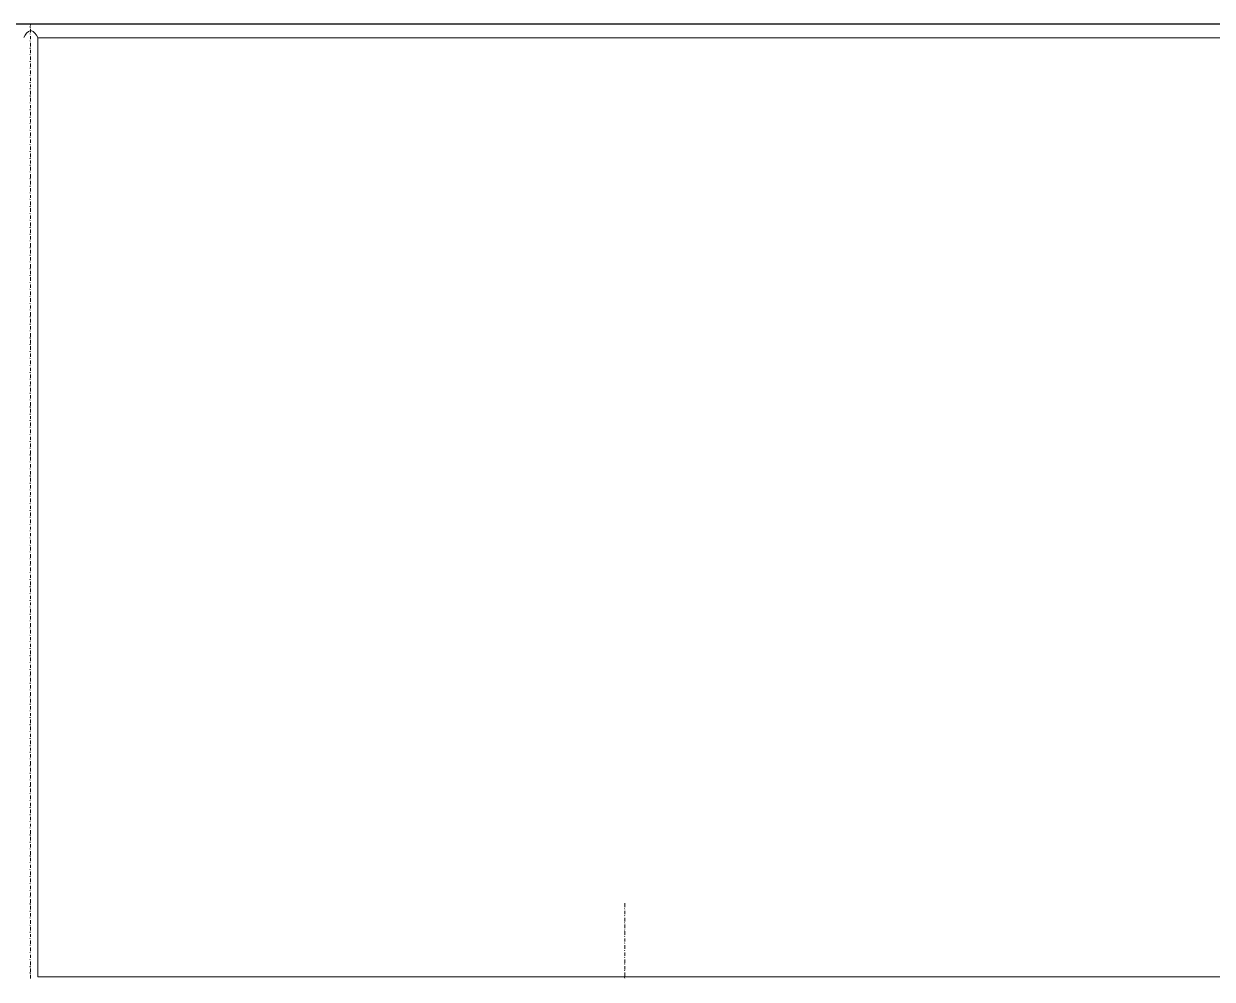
# Model space of a CAD drawing. Header units: millimetres. Extents: x 2928 to 3112, y 1220 to 1280.
# Drawn here: x 3067.919 to 3072.221, y 1236.898 to 1240.358 of the extents above; entities that cross this region are included whole.
import ezdxf

# ---------------------------------------------------------------- set-up
doc = ezdxf.new("R2010")
doc.units = ezdxf.units.MM

msp = doc.modelspace()

# ---------------------------------------------------------------- linework, layer by layer
at = {"color": 7, "linetype": 'Continuous', "lineweight": -2, "true_color": 0x000007}
msp.add_lwpolyline([(3098.42618, 1234.8053), (3098.42618, 1240.35609), (3056.66629, 1240.35609), (3056.66629, 1234.8053)], dxfattribs=at)
at = {"color": 252, "linetype": 'Continuous', "lineweight": 13, "true_color": 0x989898}
for points in [[(3067.94318, 1240.34451), (3067.94152, 1240.34782), (3067.94152, 1240.34782)], [(3067.94318, 1240.3197), (3067.94152, 1240.32135), (3067.94152, 1240.32135)], [(3067.94318, 1240.35112), (3067.94318, 1240.35774), (3067.94318, 1240.35774)], [(3067.94318, 1240.32632), (3067.94318, 1240.33955), (3067.94318, 1240.33955)], [(3067.94318, 1240.29489), (3067.94152, 1240.29654), (3067.94152, 1240.29654)], [(3067.94318, 1240.30151), (3067.94318, 1240.31308), (3067.94318, 1240.31308)], [(3067.94318, 1240.27504), (3067.94318, 1240.28827), (3067.94318, 1240.28827)], [(3067.94318, 1240.26843), (3067.94152, 1240.27008), (3067.94152, 1240.27008)], [(3067.94318, 1240.24527), (3067.94152, 1240.24692), (3067.94152, 1240.24692)], [(3067.94318, 1240.25189), (3067.94318, 1240.26346), (3067.94318, 1240.26346)], [(3067.94318, 1240.22708), (3067.94318, 1240.23865), (3067.94318, 1240.23865)], [(3067.94318, 1240.22046), (3067.94152, 1240.22211), (3067.94152, 1240.22211)], [(3067.94318, 1240.19565), (3067.94152, 1240.1973), (3067.94152, 1240.1973)], [(3067.94318, 1240.20061), (3067.94318, 1240.21384), (3067.94318, 1240.21384)], [(3067.94318, 1240.1758), (3067.94318, 1240.18903), (3067.94318, 1240.18903)], [(3067.94318, 1240.16919), (3067.94152, 1240.17084), (3067.94152, 1240.17084)], [(3067.94318, 1240.14438), (3067.94152, 1240.14603), (3067.94152, 1240.14603)], [(3067.94318, 1240.15099), (3067.94318, 1240.16257), (3067.94318, 1240.16257)], [(3067.94318, 1240.12122), (3067.94152, 1240.12287), (3067.94152, 1240.12287)], [(3067.94318, 1240.12784), (3067.94318, 1240.13776), (3067.94318, 1240.13776)], [(3067.94318, 1240.10137), (3067.94318, 1240.1146), (3067.94318, 1240.1146)], [(3067.94318, 1240.09476), (3067.94152, 1240.09806), (3067.94152, 1240.09806)], [(3067.94318, 1240.06995), (3067.94152, 1240.0716), (3067.94152, 1240.0716)], [(3067.94318, 1240.07656), (3067.94318, 1240.08979), (3067.94318, 1240.08979)], [(3067.94318, 1240.05175), (3067.94318, 1240.06333), (3067.94318, 1240.06333)], [(3067.94318, 1240.04514), (3067.94152, 1240.04679), (3067.94152, 1240.04679)], [(3067.94318, 1240.01867), (3067.94152, 1240.02033), (3067.94152, 1240.02033)], [(3067.94318, 1240.02529), (3067.94318, 1240.03852), (3067.94318, 1240.03852)], [(3067.94318, 1239.99552), (3067.94152, 1239.99717), (3067.94152, 1239.99717)], [(3067.94318, 1239.97071), (3067.94152, 1239.97236), (3067.94152, 1239.97236)], [(3067.94318, 1240.00048), (3067.94318, 1240.01206), (3067.94318, 1240.01206)], [(3067.94318, 1239.97732), (3067.94318, 1239.9889), (3067.94318, 1239.9889)], [(3067.94318, 1239.9459), (3067.94152, 1239.94755), (3067.94152, 1239.94755)], [(3067.94318, 1239.95086), (3067.94318, 1239.96409), (3067.94318, 1239.96409)], [(3067.94318, 1239.92605), (3067.94318, 1239.93928), (3067.94318, 1239.93928)], [(3067.94318, 1239.91943), (3067.94152, 1239.92109), (3067.94152, 1239.92109)], [(3067.94318, 1239.89462), (3067.94152, 1239.89628), (3067.94152, 1239.89628)], [(3067.94318, 1239.90124), (3067.94318, 1239.91282), (3067.94318, 1239.91282)], [(3067.94318, 1239.87478), (3067.94318, 1239.88801), (3067.94318, 1239.88801)], [(3067.94318, 1239.86816), (3067.94152, 1239.87147), (3067.94152, 1239.87147)], [(3067.94318, 1239.845), (3067.94152, 1239.84666), (3067.94152, 1239.84666)], [(3067.94318, 1239.85162), (3067.94318, 1239.8632), (3067.94318, 1239.8632)], [(3067.94318, 1239.82019), (3067.94152, 1239.82185), (3067.94152, 1239.82185)], [(3067.94318, 1239.82681), (3067.94318, 1239.84004), (3067.94318, 1239.84004)], [(3067.94318, 1239.80035), (3067.94318, 1239.81358), (3067.94318, 1239.81358)], [(3067.94318, 1239.79538), (3067.94152, 1239.79704), (3067.94152, 1239.79704)], [(3067.94318, 1239.76892), (3067.94152, 1239.77057), (3067.94152, 1239.77057)], [(3067.94318, 1239.77554), (3067.94318, 1239.78877), (3067.94318, 1239.78877)], [(3067.94318, 1239.75073), (3067.94318, 1239.7623), (3067.94318, 1239.7623)], [(3067.94318, 1239.74411), (3067.94152, 1239.74577), (3067.94152, 1239.74577)], [(3067.94318, 1239.72096), (3067.94152, 1239.72261), (3067.94152, 1239.72261)], [(3067.94318, 1239.72757), (3067.94318, 1239.7375), (3067.94318, 1239.7375)], [(3067.94318, 1239.70111), (3067.94318, 1239.71434), (3067.94318, 1239.71434)], [(3067.94318, 1239.69449), (3067.94152, 1239.6978), (3067.94152, 1239.6978)], [(3067.94318, 1239.66968), (3067.94152, 1239.67134), (3067.94152, 1239.67134)], [(3067.94318, 1239.6763), (3067.94318, 1239.68953), (3067.94318, 1239.68953)], [(3067.94318, 1239.64487), (3067.94152, 1239.64653), (3067.94152, 1239.64653)], [(3067.94318, 1239.65149), (3067.94318, 1239.66307), (3067.94318, 1239.66307)], [(3067.94318, 1239.62502), (3067.94318, 1239.63826), (3067.94318, 1239.63826)], [(3067.94318, 1239.61841), (3067.94152, 1239.62172), (3067.94152, 1239.62172)], [(3067.94318, 1239.59525), (3067.94152, 1239.59691), (3067.94152, 1239.59691)], [(3067.94318, 1239.60021), (3067.94318, 1239.61345), (3067.94318, 1239.61345)], [(3067.94318, 1239.57706), (3067.94318, 1239.58864), (3067.94318, 1239.58864)], [(3067.94318, 1239.57044), (3067.94152, 1239.5721), (3067.94152, 1239.5721)], [(3067.94318, 1239.54563), (3067.94152, 1239.54729), (3067.94152, 1239.54729)], [(3067.94318, 1239.55059), (3067.94318, 1239.56383), (3067.94318, 1239.56383)], [(3067.94318, 1239.51917), (3067.94152, 1239.52082), (3067.94152, 1239.52082)], [(3067.94318, 1239.52578), (3067.94318, 1239.53902), (3067.94318, 1239.53902)], [(3067.94318, 1239.50097), (3067.94318, 1239.51255), (3067.94318, 1239.51255)], [(3067.94318, 1239.49436), (3067.94152, 1239.49601), (3067.94152, 1239.49601)], [(3067.94318, 1239.46955), (3067.94152, 1239.4712), (3067.94152, 1239.4712)], [(3067.94318, 1239.47451), (3067.94318, 1239.48774), (3067.94318, 1239.48774)], [(3067.94318, 1239.45136), (3067.94318, 1239.46293), (3067.94318, 1239.46293)], [(3067.94318, 1239.44474), (3067.94152, 1239.44805), (3067.94152, 1239.44805)], [(3067.94318, 1239.41993), (3067.94152, 1239.42158), (3067.94152, 1239.42158)], [(3067.94318, 1239.42655), (3067.94318, 1239.43978), (3067.94318, 1239.43978)], [(3067.94318, 1239.40174), (3067.94318, 1239.41331), (3067.94318, 1239.41331)], [(3067.94318, 1239.39512), (3067.94152, 1239.39677), (3067.94152, 1239.39677)], [(3067.94318, 1239.36866), (3067.94152, 1239.37031), (3067.94152, 1239.37031)], [(3067.94318, 1239.37527), (3067.94318, 1239.3885), (3067.94318, 1239.3885)], [(3067.94318, 1239.34385), (3067.94152, 1239.3455), (3067.94152, 1239.3455)], [(3067.94318, 1239.35046), (3067.94318, 1239.36369), (3067.94318, 1239.36369)], [(3067.94318, 1239.32731), (3067.94318, 1239.33723), (3067.94318, 1239.33723)], [(3067.94318, 1239.32069), (3067.94152, 1239.32234), (3067.94152, 1239.32234)], [(3067.94318, 1239.29588), (3067.94152, 1239.29753), (3067.94152, 1239.29753)], [(3067.94318, 1239.30084), (3067.94318, 1239.31407), (3067.94318, 1239.31407)], [(3067.94318, 1239.27603), (3067.94318, 1239.28926), (3067.94318, 1239.28926)], [(3067.94318, 1239.26942), (3067.94152, 1239.27107), (3067.94152, 1239.27107)], [(3067.94318, 1239.24461), (3067.94152, 1239.24626), (3067.94152, 1239.24626)], [(3067.94318, 1239.25122), (3067.94318, 1239.2628), (3067.94318, 1239.2628)], [(3067.94318, 1239.21814), (3067.94152, 1239.22145), (3067.94152, 1239.22145)], [(3067.94318, 1239.19499), (3067.94152, 1239.19829), (3067.94152, 1239.19829)], [(3067.94318, 1239.22476), (3067.94318, 1239.23799), (3067.94318, 1239.23799)], [(3067.94318, 1239.19995), (3067.94318, 1239.21318), (3067.94318, 1239.21318)], [(3067.94318, 1239.17018), (3067.94152, 1239.17183), (3067.94152, 1239.17183)], [(3067.94318, 1239.17679), (3067.94318, 1239.19003), (3067.94318, 1239.19003)], [(3067.94318, 1239.15198), (3067.94318, 1239.16356), (3067.94318, 1239.16356)], [(3067.94318, 1239.14537), (3067.94152, 1239.14702), (3067.94152, 1239.14702)], [(3067.94318, 1239.1189), (3067.94152, 1239.12056), (3067.94152, 1239.12056)], [(3067.94318, 1239.12552), (3067.94318, 1239.13875), (3067.94318, 1239.13875)], [(3067.94318, 1239.10071), (3067.94318, 1239.11229), (3067.94318, 1239.11229)], [(3067.94318, 1239.09409), (3067.94152, 1239.09575), (3067.94152, 1239.09575)], [(3067.94318, 1239.06928), (3067.94152, 1239.07094), (3067.94152, 1239.07094)], [(3067.94318, 1239.07425), (3067.94318, 1239.08748), (3067.94318, 1239.08748)], [(3067.94318, 1239.04613), (3067.94152, 1239.04778), (3067.94152, 1239.04778)], [(3067.94318, 1239.05109), (3067.94318, 1239.06267), (3067.94318, 1239.06267)], [(3067.94318, 1239.02628), (3067.94318, 1239.03951), (3067.94318, 1239.03951)], [(3067.94318, 1239.01966), (3067.94152, 1239.02132), (3067.94152, 1239.02132)], [(3067.94318, 1238.99485), (3067.94152, 1238.99651), (3067.94152, 1238.99651)], [(3067.94318, 1239.00147), (3067.94318, 1239.01305), (3067.94318, 1239.01305)], [(3067.94318, 1238.97501), (3067.94318, 1238.98824), (3067.94318, 1238.98824)], [(3067.94318, 1238.96839), (3067.94152, 1238.9717), (3067.94152, 1238.9717)], [(3067.94318, 1238.94358), (3067.94152, 1238.94523), (3067.94152, 1238.94523)], [(3067.94318, 1238.9502), (3067.94318, 1238.96343), (3067.94318, 1238.96343)], [(3067.94318, 1238.92042), (3067.94152, 1238.92208), (3067.94152, 1238.92208)], [(3067.94318, 1238.89562), (3067.94152, 1238.89727), (3067.94152, 1238.89727)], [(3067.94318, 1238.92704), (3067.94318, 1238.93696), (3067.94318, 1238.93696)], [(3067.94318, 1238.90058), (3067.94318, 1238.91381), (3067.94318, 1238.91381)], [(3067.94318, 1238.86915), (3067.94152, 1238.87081), (3067.94152, 1238.87081)], [(3067.94318, 1238.87577), (3067.94318, 1238.889), (3067.94318, 1238.889)], [(3067.94318, 1238.85096), (3067.94318, 1238.86254), (3067.94318, 1238.86254)], [(3067.94318, 1238.84434), (3067.94152, 1238.846), (3067.94152, 1238.846)], [(3067.94318, 1238.81953), (3067.94152, 1238.82119), (3067.94152, 1238.82119)], [(3067.94318, 1238.82449), (3067.94318, 1238.83773), (3067.94318, 1238.83773)], [(3067.94318, 1238.79968), (3067.94318, 1238.81292), (3067.94318, 1238.81292)], [(3067.94318, 1238.79472), (3067.94152, 1238.79803), (3067.94152, 1238.79803)], [(3067.94318, 1238.76991), (3067.94152, 1238.77157), (3067.94152, 1238.77157)], [(3067.94318, 1238.77653), (3067.94318, 1238.78976), (3067.94318, 1238.78976)], [(3067.94318, 1238.7451), (3067.94152, 1238.74676), (3067.94152, 1238.74676)], [(3067.94318, 1238.75172), (3067.94318, 1238.7633), (3067.94318, 1238.7633)], [(3067.94318, 1238.72525), (3067.94318, 1238.73849), (3067.94318, 1238.73849)], [(3067.94318, 1238.71864), (3067.94152, 1238.72195), (3067.94152, 1238.72195)], [(3067.94318, 1238.69383), (3067.94152, 1238.69548), (3067.94152, 1238.69548)], [(3067.94318, 1238.70044), (3067.94318, 1238.71368), (3067.94318, 1238.71368)], [(3067.94318, 1238.67563), (3067.94318, 1238.68721), (3067.94318, 1238.68721)], [(3067.94318, 1238.66902), (3067.94152, 1238.67067), (3067.94152, 1238.67067)], [(3067.94318, 1238.64586), (3067.94152, 1238.64752), (3067.94152, 1238.64752)], [(3067.94318, 1238.65082), (3067.94318, 1238.6624), (3067.94318, 1238.6624)], [(3067.94318, 1238.62601), (3067.94318, 1238.63925), (3067.94318, 1238.63925)], [(3067.94318, 1238.6194), (3067.94152, 1238.62105), (3067.94152, 1238.62105)], [(3067.94318, 1238.59459), (3067.94152, 1238.59624), (3067.94152, 1238.59624)], [(3067.94318, 1238.60121), (3067.94318, 1238.61278), (3067.94318, 1238.61278)], [(3067.94318, 1238.56978), (3067.94152, 1238.57143), (3067.94152, 1238.57143)], [(3067.94318, 1238.57474), (3067.94318, 1238.58797), (3067.94318, 1238.58797)], [(3067.94318, 1238.54993), (3067.94318, 1238.56316), (3067.94318, 1238.56316)], [(3067.94318, 1238.54332), (3067.94152, 1238.54497), (3067.94152, 1238.54497)], [(3067.94318, 1238.52016), (3067.94152, 1238.52181), (3067.94152, 1238.52181)], [(3067.94318, 1238.52678), (3067.94318, 1238.5367), (3067.94318, 1238.5367)], [(3067.94318, 1238.50197), (3067.94318, 1238.51354), (3067.94318, 1238.51354)], [(3067.94318, 1238.49535), (3067.94152, 1238.497), (3067.94152, 1238.497)], [(3067.94318, 1238.46889), (3067.94152, 1238.47054), (3067.94152, 1238.47054)], [(3067.94318, 1238.4755), (3067.94318, 1238.48873), (3067.94318, 1238.48873)], [(3067.94318, 1238.44408), (3067.94152, 1238.44573), (3067.94152, 1238.44573)], [(3067.94318, 1238.45069), (3067.94318, 1238.46392), (3067.94318, 1238.46392)], [(3067.94318, 1238.42423), (3067.94318, 1238.43746), (3067.94318, 1238.43746)], [(3067.94318, 1238.41927), (3067.94152, 1238.42092), (3067.94152, 1238.42092)], [(3067.94318, 1238.39611), (3067.94152, 1238.39776), (3067.94152, 1238.39776)], [(3067.94318, 1238.39942), (3067.94318, 1238.41265), (3067.94318, 1238.41265)], [(3067.94318, 1238.37626), (3067.94318, 1238.38949), (3067.94318, 1238.38949)], [(3067.94318, 1238.36965), (3067.94152, 1238.3713), (3067.94152, 1238.3713)], [(3067.94318, 1238.34484), (3067.94152, 1238.34649), (3067.94152, 1238.34649)], [(3067.94318, 1238.35145), (3067.94318, 1238.36303), (3067.94318, 1238.36303)], [(3067.94318, 1238.32499), (3067.94318, 1238.33822), (3067.94318, 1238.33822)], [(3067.94318, 1238.31837), (3067.94152, 1238.32168), (3067.94152, 1238.32168)], [(3067.94318, 1238.29356), (3067.94152, 1238.29522), (3067.94152, 1238.29522)], [(3067.94318, 1238.30018), (3067.94318, 1238.31341), (3067.94318, 1238.31341)], [(3067.94318, 1238.26875), (3067.94152, 1238.27041), (3067.94152, 1238.27041)], [(3067.94318, 1238.27537), (3067.94318, 1238.28695), (3067.94318, 1238.28695)], [(3067.94318, 1238.25221), (3067.94318, 1238.26214), (3067.94318, 1238.26214)], [(3067.94318, 1238.2456), (3067.94152, 1238.24725), (3067.94152, 1238.24725)], [(3067.94318, 1238.21913), (3067.94152, 1238.22079), (3067.94152, 1238.22079)], [(3067.94318, 1238.22575), (3067.94318, 1238.23898), (3067.94318, 1238.23898)], [(3067.94318, 1238.20094), (3067.94318, 1238.21252), (3067.94318, 1238.21252)], [(3067.94318, 1238.19432), (3067.94152, 1238.19598), (3067.94152, 1238.19598)], [(3067.94318, 1238.16951), (3067.94152, 1238.17117), (3067.94152, 1238.17117)], [(3067.94318, 1238.17448), (3067.94318, 1238.18771), (3067.94318, 1238.18771)], [(3067.94318, 1238.14305), (3067.94152, 1238.1447), (3067.94152, 1238.1447)], [(3067.94318, 1238.14967), (3067.94318, 1238.1629), (3067.94318, 1238.1629)], [(3067.94318, 1238.12651), (3067.94318, 1238.13643), (3067.94318, 1238.13643)], [(3067.94318, 1238.11989), (3067.94152, 1238.12155), (3067.94152, 1238.12155)], [(3067.94318, 1238.09508), (3067.94152, 1238.09674), (3067.94152, 1238.09674)], [(3067.94318, 1238.1017), (3067.94318, 1238.11328), (3067.94318, 1238.11328)], [(3067.94318, 1238.07524), (3067.94318, 1238.08847), (3067.94318, 1238.08847)], [(3067.94318, 1238.06862), (3067.94152, 1238.07193), (3067.94152, 1238.07193)], [(3067.94318, 1238.04381), (3067.94152, 1238.04547), (3067.94152, 1238.04547)], [(3067.94318, 1238.05043), (3067.94318, 1238.06366), (3067.94318, 1238.06366)], [(3067.94318, 1238.02562), (3067.94318, 1238.0372), (3067.94318, 1238.0372)], [(3067.94318, 1238.019), (3067.94152, 1238.02066), (3067.94152, 1238.02066)], [(3067.94318, 1237.99585), (3067.94152, 1237.9975), (3067.94152, 1237.9975)], [(3067.94318, 1237.99915), (3067.94318, 1238.01239), (3067.94318, 1238.01239)], [(3067.94318, 1237.96938), (3067.94152, 1237.97104), (3067.94152, 1237.97104)], [(3067.94318, 1237.976), (3067.94318, 1237.98923), (3067.94318, 1237.98923)], [(3067.94318, 1237.95119), (3067.94318, 1237.96277), (3067.94318, 1237.96277)], [(3067.94318, 1237.94457), (3067.94152, 1237.94623), (3067.94152, 1237.94623)], [(3067.94318, 1237.91976), (3067.94152, 1237.92142), (3067.94152, 1237.92142)], [(3067.94318, 1237.92472), (3067.94318, 1237.93796), (3067.94318, 1237.93796)], [(3067.94318, 1237.89991), (3067.94318, 1237.91315), (3067.94318, 1237.91315)], [(3067.94318, 1237.8933), (3067.94152, 1237.89495), (3067.94152, 1237.89495)], [(3067.94318, 1237.86849), (3067.94152, 1237.87014), (3067.94152, 1237.87014)], [(3067.94318, 1237.8751), (3067.94318, 1237.88668), (3067.94318, 1237.88668)], [(3067.94318, 1237.84533), (3067.94152, 1237.84699), (3067.94152, 1237.84699)], [(3067.94318, 1237.81887), (3067.94152, 1237.82218), (3067.94152, 1237.82218)], [(3067.94318, 1237.85195), (3067.94318, 1237.86187), (3067.94318, 1237.86187)], [(3067.94318, 1237.82548), (3067.94318, 1237.83872), (3067.94318, 1237.83872)], [(3067.94318, 1237.79406), (3067.94152, 1237.79571), (3067.94152, 1237.79571)], [(3067.94318, 1237.80067), (3067.94318, 1237.81391), (3067.94318, 1237.81391)], [(3067.94318, 1237.77586), (3067.94318, 1237.78744), (3067.94318, 1237.78744)], [(3067.94318, 1237.76925), (3067.94152, 1237.7709), (3067.94152, 1237.7709)], [(3067.94318, 1237.74279), (3067.94152, 1237.74444), (3067.94152, 1237.74444)], [(3067.94318, 1237.7494), (3067.94318, 1237.76263), (3067.94318, 1237.76263)], [(3067.94318, 1237.72625), (3067.94318, 1237.73617), (3067.94318, 1237.73617)], [(3067.94318, 1237.71963), (3067.94152, 1237.72128), (3067.94152, 1237.72128)], [(3067.94318, 1237.69482), (3067.94152, 1237.69647), (3067.94152, 1237.69647)], [(3067.94318, 1237.70144), (3067.94318, 1237.71301), (3067.94318, 1237.71301)], [(3067.94318, 1237.67001), (3067.94152, 1237.67166), (3067.94152, 1237.67166)], [(3067.94318, 1237.67497), (3067.94318, 1237.6882), (3067.94318, 1237.6882)], [(3067.94318, 1237.65016), (3067.94318, 1237.66339), (3067.94318, 1237.66339)], [(3067.94318, 1237.64355), (3067.94152, 1237.6452), (3067.94152, 1237.6452)], [(3067.94318, 1237.61874), (3067.94152, 1237.62039), (3067.94152, 1237.62039)], [(3067.94318, 1237.62535), (3067.94318, 1237.63693), (3067.94318, 1237.63693)], [(3067.94318, 1237.59889), (3067.94318, 1237.61212), (3067.94318, 1237.61212)], [(3067.94318, 1237.59558), (3067.94152, 1237.59723), (3067.94152, 1237.59723)], [(3067.94318, 1237.56912), (3067.94152, 1237.57077), (3067.94152, 1237.57077)], [(3067.94318, 1237.57573), (3067.94318, 1237.58896), (3067.94318, 1237.58896)], [(3067.94318, 1237.55092), (3067.94318, 1237.56415), (3067.94318, 1237.56415)], [(3067.94318, 1237.54431), (3067.94152, 1237.54596), (3067.94152, 1237.54596)], [(3067.94318, 1237.5195), (3067.94152, 1237.52115), (3067.94152, 1237.52115)], [(3067.94318, 1237.52446), (3067.94318, 1237.53769), (3067.94318, 1237.53769)], [(3067.94318, 1237.49303), (3067.94152, 1237.49469), (3067.94152, 1237.49469)], [(3067.94318, 1237.49965), (3067.94318, 1237.51288), (3067.94318, 1237.51288)], [(3067.94318, 1237.47484), (3067.94318, 1237.48642), (3067.94318, 1237.48642)], [(3067.94318, 1237.46822), (3067.94152, 1237.46988), (3067.94152, 1237.46988)], [(3067.94318, 1237.44507), (3067.94152, 1237.44672), (3067.94152, 1237.44672)], [(3067.94318, 1237.45168), (3067.94318, 1237.46161), (3067.94318, 1237.46161)], [(3067.94318, 1237.42522), (3067.94318, 1237.43845), (3067.94318, 1237.43845)], [(3067.94318, 1237.4186), (3067.94152, 1237.42191), (3067.94152, 1237.42191)], [(3067.94318, 1237.39379), (3067.94152, 1237.39545), (3067.94152, 1237.39545)], [(3067.94318, 1237.40041), (3067.94318, 1237.41364), (3067.94318, 1237.41364)], [(3067.94318, 1237.36898), (3067.94152, 1237.37064), (3067.94152, 1237.37064)], [(3067.94318, 1237.3756), (3067.94318, 1237.38718), (3067.94318, 1237.38718)], [(3067.94318, 1237.34914), (3067.94318, 1237.36237), (3067.94318, 1237.36237)], [(3067.94318, 1237.34252), (3067.94152, 1237.34583), (3067.94152, 1237.34583)], [(3067.94318, 1237.31936), (3067.94152, 1237.32102), (3067.94152, 1237.32102)], [(3067.94318, 1237.32598), (3067.94318, 1237.33756), (3067.94318, 1237.33756)], [(3067.94318, 1237.30117), (3067.94318, 1237.31275), (3067.94318, 1237.31275)], [(3067.94318, 1237.29455), (3067.94152, 1237.29621), (3067.94152, 1237.29621)], [(3067.94318, 1237.26974), (3067.94152, 1237.2714), (3067.94152, 1237.2714)], [(3067.94318, 1237.27471), (3067.94318, 1237.28794), (3067.94318, 1237.28794)], [(3067.94318, 1237.2499), (3067.94318, 1237.26313), (3067.94318, 1237.26313)], [(3067.94318, 1237.24328), (3067.94152, 1237.24493), (3067.94152, 1237.24493)], [(3067.94318, 1237.21847), (3067.94152, 1237.22012), (3067.94152, 1237.22012)], [(3067.94318, 1237.22509), (3067.94318, 1237.23666), (3067.94318, 1237.23666)], [(3067.94318, 1237.19532), (3067.94152, 1237.19697), (3067.94152, 1237.19697)], [(3067.94318, 1237.19862), (3067.94318, 1237.21185), (3067.94318, 1237.21185)], [(3067.94318, 1237.17547), (3067.94318, 1237.1887), (3067.94318, 1237.1887)], [(3067.94318, 1237.16885), (3067.94152, 1237.17216), (3067.94152, 1237.17216)], [(3067.94318, 1237.14404), (3067.94152, 1237.1457), (3067.94152, 1237.1457)], [(3067.94318, 1237.15066), (3067.94318, 1237.16389), (3067.94318, 1237.16389)], [(3067.94318, 1237.12585), (3067.94318, 1237.13743), (3067.94318, 1237.13743)], [(3070.09502, 1237.15231), (3070.09336, 1237.15397), (3070.09336, 1237.15397)], [(3070.09502, 1237.15893), (3070.09502, 1237.17381), (3070.09502, 1237.17381)], [(3070.09502, 1237.13412), (3070.09502, 1237.1457), (3070.09502, 1237.1457)], [(3067.94318, 1237.11923), (3067.94152, 1237.12089), (3067.94152, 1237.12089)], [(3067.94318, 1237.09277), (3067.94152, 1237.09442), (3067.94152, 1237.09442)], [(3067.94318, 1237.09938), (3067.94318, 1237.11262), (3067.94318, 1237.11262)], [(3070.09502, 1237.1275), (3070.09336, 1237.12916), (3070.09336, 1237.12916)], [(3070.09502, 1237.10104), (3070.09336, 1237.10435), (3070.09336, 1237.10435)], [(3070.09502, 1237.10765), (3070.09502, 1237.12089), (3070.09502, 1237.12089)], [(3070.09502, 1237.08284), (3070.09502, 1237.09608), (3070.09502, 1237.09608)], [(3067.94318, 1237.06796), (3067.94152, 1237.06961), (3067.94152, 1237.06961)], [(3067.94318, 1237.07457), (3067.94318, 1237.08781), (3067.94318, 1237.08781)], [(3067.94318, 1237.05142), (3067.94318, 1237.06134), (3067.94318, 1237.06134)], [(3070.09502, 1237.07623), (3070.09336, 1237.07788), (3070.09336, 1237.07788)], [(3070.09502, 1237.05307), (3070.09336, 1237.05473), (3070.09336, 1237.05473)], [(3070.09502, 1237.05969), (3070.09502, 1237.07292), (3070.09502, 1237.07292)], [(3067.94318, 1237.0448), (3067.94152, 1237.04646), (3067.94152, 1237.04646)], [(3067.94318, 1237.01999), (3067.94152, 1237.02165), (3067.94152, 1237.02165)], [(3067.94318, 1237.02495), (3067.94318, 1237.03819), (3067.94318, 1237.03819)], [(3067.94318, 1237.00014), (3067.94318, 1237.01338), (3067.94318, 1237.01338)], [(3070.09502, 1237.02826), (3070.09336, 1237.02992), (3070.09336, 1237.02992)], [(3070.09502, 1237.03488), (3070.09502, 1237.04646), (3070.09502, 1237.04646)], [(3070.09502, 1237.00841), (3070.09502, 1237.02165), (3070.09502, 1237.02165)], [(3067.94318, 1236.99353), (3067.94152, 1236.99518), (3067.94152, 1236.99518)], [(3067.94318, 1236.96872), (3067.94152, 1236.97037), (3067.94152, 1236.97037)], [(3067.94318, 1236.97533), (3067.94318, 1236.98691), (3067.94318, 1236.98691)], [(3067.94318, 1236.94887), (3067.94318, 1236.9621), (3067.94318, 1236.9621)], [(3070.09502, 1237.0018), (3070.09336, 1237.00345), (3070.09336, 1237.00345)], [(3070.09502, 1236.97699), (3070.09336, 1236.97864), (3070.09336, 1236.97864)], [(3070.09502, 1236.9836), (3070.09502, 1236.99518), (3070.09502, 1236.99518)], [(3070.09502, 1236.95714), (3070.09502, 1236.97037), (3070.09502, 1236.97037)], [(3067.94318, 1236.94225), (3067.94152, 1236.94556), (3067.94152, 1236.94556)], [(3067.94318, 1236.9191), (3067.94152, 1236.92241), (3067.94152, 1236.92241)], [(3067.94318, 1236.92571), (3067.94318, 1236.93729), (3067.94318, 1236.93729)], [(3070.09502, 1236.95218), (3070.09336, 1236.95383), (3070.09336, 1236.95383)], [(3070.09502, 1236.92902), (3070.09336, 1236.93068), (3070.09336, 1236.93068)], [(3070.09502, 1236.93398), (3070.09502, 1236.94556), (3070.09502, 1236.94556)], [(3070.09502, 1236.90918), (3070.09502, 1236.92241), (3070.09502, 1236.92241)], [(3067.94318, 1236.90091), (3067.94318, 1236.91414), (3067.94318, 1236.91414)], [(3070.09502, 1236.90256), (3070.09336, 1236.90421), (3070.09336, 1236.90421)]]:
    msp.add_lwpolyline(points, dxfattribs=at)
at = {"color": 7, "linetype": 'Continuous', "lineweight": 5, "true_color": 0x000007}
msp.add_lwpolyline([(3074.37058, 1236.90752), (3067.96964, 1236.90752), (3067.96964, 1240.30647), (3074.37058, 1240.30647)], close=True, dxfattribs=at)
for points in [[(3067.94483, 1240.33293), (3067.93325, 1240.32962), (3067.92333, 1240.3197), (3067.92002, 1240.30812)], [(3067.96964, 1240.30812), (3067.96468, 1240.3197), (3067.95641, 1240.32962), (3067.94483, 1240.33293)]]:
    msp.add_open_spline(points, degree=3, dxfattribs=at)

doc.saveas('drawing.dxf')
